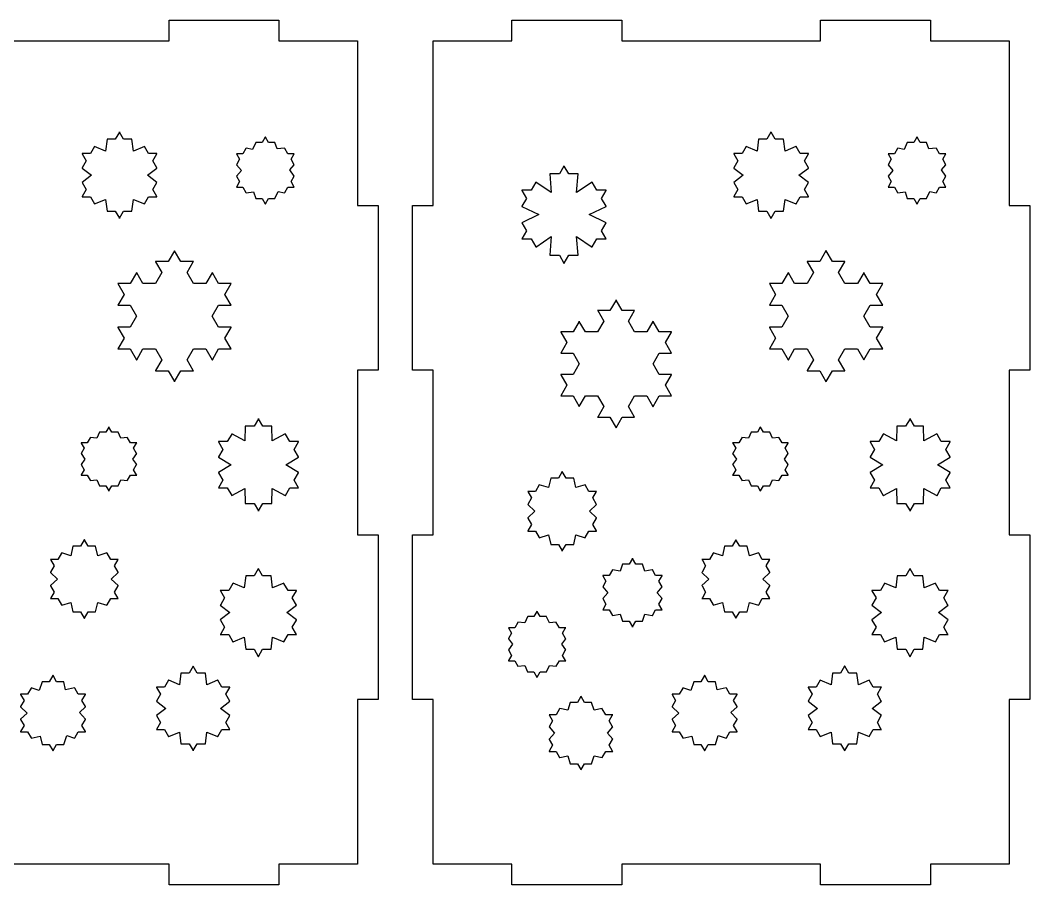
# Model space of a CAD drawing. Header units: millimetres. Extents: x 0 to 375, y -237 to 0.
# Drawn here: x 227.8 to 375, y -126 to 0 of the extents above; entities that cross this region are included whole.
import ezdxf

# ---------------------------------------------------------------- set-up
doc = ezdxf.new("R2010")
doc.units = ezdxf.units.MM
doc.layers.add('CUT', color=1, linetype='Continuous')

msp = doc.modelspace()

# ---------------------------------------------------------------- linework, layer by layer
at = {"layer": 'CUT'}
msp.add_lwpolyline([(220.5, -3), (249.5, -3), (249.5, 0), (265.5, 0), (265.5, -3), (277, -3), (277, -27), (280, -27), (280, -51), (277, -51), (277, -75), (280, -75), (280, -99), (277, -99), (277, -123), (265.5, -123), (265.5, -126), (265.5, -126), (249.5, -126), (249.5, -123), (220.5, -123)], dxfattribs=at)
for points in [[(360.5, -126), (344.5, -126), (344.5, -123), (315.5, -123), (315.5, -126), (299.5, -126), (299.5, -123), (288, -123), (288, -99), (285, -99), (285, -75), (288, -75), (288, -51), (285, -51), (285, -27), (288, -27), (288, -3), (299.5, -3), (299.5, 0), (315.5, 0), (315.5, -3), (344.5, -3), (344.5, 0), (360.5, 0), (360.5, -3), (372, -3), (372, -27), (375, -27), (375, -51), (372, -51), (372, -75), (375, -75), (375, -99), (372, -99), (372, -123), (360.5, -123), (360.5, -126)], [(236.84, -21.51), (236.83, -21.54), (238.21, -22.59), (236.83, -23.64), (236.84, -23.66), (237.43, -24.68), (236.84, -25.71), (236.83, -25.73), (236.86, -25.73), (238.04, -25.73), (238.63, -26.75), (238.64, -26.78), (240.25, -26.11), (240.46, -27.83), (240.49, -27.83), (241.67, -27.83), (242.26, -28.85), (242.28, -28.88), (242.3, -28.85), (242.88, -27.83), (244.06, -27.83), (244.1, -27.83), (244.31, -26.11), (245.91, -26.78), (245.93, -26.75), (246.52, -25.73), (247.7, -25.73), (247.73, -25.73), (247.72, -25.71), (247.13, -24.68), (247.72, -23.66), (247.73, -23.64), (246.34, -22.59), (247.73, -21.54), (247.72, -21.51), (247.13, -20.49), (247.72, -19.47), (247.73, -19.44), (247.7, -19.44), (246.52, -19.44), (245.93, -18.42), (245.91, -18.39), (244.31, -19.07), (244.1, -17.34), (244.06, -17.34), (242.88, -17.34), (242.3, -16.32), (242.28, -16.29), (242.26, -16.32), (241.67, -17.34), (240.49, -17.34), (240.46, -17.34), (240.25, -19.07), (238.64, -18.39), (238.63, -18.42), (238.04, -19.44), (236.86, -19.44), (236.83, -19.44), (236.84, -19.47), (237.43, -20.49), (236.84, -21.51)], [(259.34, -21.06), (259.33, -21.09), (260.05, -21.9), (259.33, -22.71), (259.34, -22.74), (259.8, -23.52), (259.34, -24.31), (259.33, -24.33), (259.36, -24.33), (260.27, -24.33), (260.72, -25.12), (260.74, -25.15), (261.83, -25.03), (262.14, -25.96), (262.17, -25.96), (263.08, -25.96), (263.53, -26.74), (263.55, -26.77), (263.56, -26.74), (264.02, -25.96), (264.92, -25.96), (264.95, -25.96), (265.41, -24.95), (266.36, -25.15), (266.38, -25.12), (266.83, -24.33), (267.74, -24.33), (267.77, -24.33), (267.75, -24.31), (267.3, -23.52), (267.75, -22.74), (267.77, -22.71), (267.12, -21.82), (267.77, -21.09), (267.75, -21.06), (267.3, -20.27), (267.75, -19.49), (267.77, -19.46), (267.74, -19.46), (266.83, -19.46), (266.38, -18.68), (266.36, -18.65), (265.26, -18.76), (264.95, -17.84), (264.92, -17.84), (264.02, -17.84), (263.56, -17.05), (263.55, -17.03), (263.53, -17.05), (263.08, -17.84), (262.17, -17.84), (262.14, -17.84), (261.69, -18.85), (260.74, -18.65), (260.72, -18.68), (260.27, -19.46), (259.36, -19.46), (259.33, -19.46), (259.34, -19.49), (259.8, -20.27), (259.34, -21.06)], [(331.84, -21.51), (331.83, -21.54), (333.21, -22.59), (331.83, -23.64), (331.84, -23.66), (332.43, -24.68), (331.84, -25.71), (331.83, -25.73), (331.86, -25.73), (333.04, -25.73), (333.63, -26.75), (333.64, -26.78), (335.25, -26.11), (335.46, -27.83), (335.49, -27.83), (336.67, -27.83), (337.26, -28.85), (337.28, -28.88), (337.3, -28.85), (337.88, -27.83), (339.06, -27.83), (339.1, -27.83), (339.31, -26.11), (340.91, -26.78), (340.93, -26.75), (341.52, -25.73), (342.7, -25.73), (342.73, -25.73), (342.72, -25.71), (342.13, -24.68), (342.72, -23.66), (342.73, -23.64), (341.34, -22.59), (342.73, -21.54), (342.72, -21.51), (342.13, -20.49), (342.72, -19.47), (342.73, -19.44), (342.7, -19.44), (341.52, -19.44), (340.93, -18.42), (340.91, -18.39), (339.31, -19.07), (339.1, -17.34), (339.06, -17.34), (337.88, -17.34), (337.3, -16.32), (337.28, -16.29), (337.26, -16.32), (336.67, -17.34), (335.49, -17.34), (335.46, -17.34), (335.25, -19.07), (333.64, -18.39), (333.63, -18.42), (333.04, -19.44), (331.86, -19.44), (331.83, -19.44), (331.84, -19.47), (332.43, -20.49), (331.84, -21.51)], [(354.34, -21.06), (354.33, -21.09), (355.05, -21.9), (354.33, -22.71), (354.34, -22.74), (354.8, -23.52), (354.34, -24.31), (354.33, -24.33), (354.36, -24.33), (355.27, -24.33), (355.72, -25.12), (355.74, -25.15), (356.83, -25.03), (357.14, -25.96), (357.17, -25.96), (358.08, -25.96), (358.53, -26.74), (358.55, -26.77), (358.56, -26.74), (359.02, -25.96), (359.92, -25.96), (359.95, -25.96), (360.41, -24.95), (361.36, -25.15), (361.38, -25.12), (361.83, -24.33), (362.74, -24.33), (362.77, -24.33), (362.75, -24.31), (362.3, -23.52), (362.75, -22.74), (362.77, -22.71), (362.12, -21.82), (362.77, -21.09), (362.75, -21.06), (362.3, -20.27), (362.75, -19.49), (362.77, -19.46), (362.74, -19.46), (361.83, -19.46), (361.38, -18.68), (361.36, -18.65), (360.26, -18.76), (359.95, -17.84), (359.92, -17.84), (359.02, -17.84), (358.56, -17.05), (358.55, -17.03), (358.53, -17.05), (358.08, -17.84), (357.17, -17.84), (357.14, -17.84), (356.69, -18.85), (355.74, -18.65), (355.72, -18.68), (355.27, -19.46), (354.36, -19.46), (354.33, -19.46), (354.34, -19.49), (354.8, -20.27), (354.34, -21.06)], [(300.95, -27.11), (300.94, -27.14), (303.4, -28.32), (300.94, -29.51), (300.95, -29.54), (301.62, -30.69), (300.95, -31.85), (300.94, -31.87), (300.97, -31.88), (302.3, -31.88), (302.97, -33.03), (302.99, -33.06), (305.24, -31.52), (305.04, -34.24), (305.07, -34.24), (306.41, -34.24), (307.07, -35.4), (307.09, -35.43), (307.11, -35.4), (307.77, -34.24), (309.11, -34.24), (309.14, -34.24), (308.93, -31.52), (311.19, -33.06), (311.21, -33.03), (311.87, -31.88), (313.21, -31.88), (313.24, -31.87), (313.23, -31.85), (312.56, -30.69), (313.23, -29.54), (313.24, -29.51), (310.78, -28.32), (313.24, -27.14), (313.23, -27.11), (312.56, -25.96), (313.23, -24.8), (313.24, -24.77), (313.21, -24.77), (311.87, -24.77), (311.21, -23.62), (311.19, -23.59), (308.93, -25.13), (309.14, -22.4), (309.11, -22.4), (307.77, -22.4), (307.11, -21.25), (307.09, -21.22), (307.07, -21.25), (306.41, -22.4), (305.07, -22.4), (305.04, -22.4), (305.24, -25.13), (302.99, -23.59), (302.97, -23.62), (302.3, -24.77), (300.97, -24.77), (300.94, -24.77), (300.95, -24.8), (301.62, -25.96), (300.95, -27.11)], [(242.04, -44.76), (242.94, -46.32), (242.04, -47.88), (242.03, -47.91), (242.06, -47.91), (243.86, -47.91), (244.76, -49.48), (244.78, -49.5), (244.8, -49.48), (245.7, -47.91), (247.54, -47.91), (248.46, -49.5), (247.55, -51.07), (247.54, -51.09), (247.57, -51.1), (249.37, -51.1), (250.28, -52.66), (250.29, -52.68), (250.31, -52.66), (251.21, -51.1), (253.02, -51.1), (253.05, -51.09), (253.03, -51.07), (252.13, -49.5), (253.05, -47.91), (254.89, -47.91), (255.79, -49.48), (255.81, -49.5), (255.82, -49.48), (256.73, -47.91), (258.53, -47.91), (258.56, -47.91), (258.55, -47.88), (257.64, -46.32), (258.55, -44.76), (258.56, -44.73), (258.53, -44.73), (256.73, -44.73), (255.81, -43.14), (256.73, -41.55), (258.53, -41.55), (258.56, -41.55), (258.55, -41.52), (257.64, -39.96), (258.55, -38.39), (258.56, -38.37), (258.53, -38.36), (256.73, -38.36), (255.82, -36.8), (255.81, -36.78), (255.79, -36.8), (254.89, -38.36), (253.05, -38.36), (252.13, -36.77), (253.03, -35.21), (253.05, -35.18), (253.02, -35.18), (251.21, -35.18), (250.31, -33.62), (250.29, -33.59), (250.28, -33.62), (249.37, -35.18), (247.57, -35.18), (247.54, -35.18), (247.55, -35.21), (248.46, -36.77), (247.54, -38.36), (245.7, -38.36), (244.8, -36.8), (244.78, -36.78), (244.76, -36.8), (243.86, -38.36), (242.06, -38.36), (242.03, -38.37), (242.04, -38.39), (242.94, -39.96), (242.04, -41.52), (242.03, -41.55), (242.06, -41.55), (243.86, -41.55), (244.78, -43.14), (243.86, -44.73), (242.06, -44.73), (242.03, -44.73), (242.04, -44.76)], [(337.04, -44.76), (337.94, -46.32), (337.04, -47.88), (337.03, -47.91), (337.06, -47.91), (338.86, -47.91), (339.76, -49.48), (339.78, -49.5), (339.8, -49.48), (340.7, -47.91), (342.54, -47.91), (343.46, -49.5), (342.55, -51.07), (342.54, -51.09), (342.57, -51.1), (344.37, -51.1), (345.28, -52.66), (345.29, -52.68), (345.31, -52.66), (346.21, -51.1), (348.02, -51.1), (348.05, -51.09), (348.03, -51.07), (347.13, -49.5), (348.05, -47.91), (349.89, -47.91), (350.79, -49.48), (350.81, -49.5), (350.82, -49.48), (351.73, -47.91), (353.53, -47.91), (353.56, -47.91), (353.55, -47.88), (352.64, -46.32), (353.55, -44.76), (353.56, -44.73), (353.53, -44.73), (351.73, -44.73), (350.81, -43.14), (351.73, -41.55), (353.53, -41.55), (353.56, -41.55), (353.55, -41.52), (352.64, -39.96), (353.55, -38.39), (353.56, -38.37), (353.53, -38.36), (351.73, -38.36), (350.82, -36.8), (350.81, -36.78), (350.79, -36.8), (349.89, -38.36), (348.05, -38.36), (347.13, -36.77), (348.03, -35.21), (348.05, -35.18), (348.02, -35.18), (346.21, -35.18), (345.31, -33.62), (345.29, -33.59), (345.28, -33.62), (344.37, -35.18), (342.57, -35.18), (342.54, -35.18), (342.55, -35.21), (343.46, -36.77), (342.54, -38.36), (340.7, -38.36), (339.8, -36.8), (339.78, -36.78), (339.76, -36.8), (338.86, -38.36), (337.06, -38.36), (337.03, -38.37), (337.04, -38.39), (337.94, -39.96), (337.04, -41.52), (337.03, -41.55), (337.06, -41.55), (338.86, -41.55), (339.78, -43.14), (338.86, -44.73), (337.06, -44.73), (337.03, -44.73), (337.04, -44.76)], [(306.62, -51.67), (307.5, -53.19), (306.62, -54.72), (306.61, -54.75), (306.64, -54.75), (308.4, -54.75), (309.28, -56.28), (309.3, -56.3), (309.31, -56.28), (310.2, -54.75), (311.99, -54.75), (312.89, -56.3), (312.01, -57.83), (311.99, -57.86), (312.02, -57.86), (313.79, -57.86), (314.67, -59.39), (314.69, -59.41), (314.7, -59.39), (315.58, -57.86), (317.35, -57.86), (317.38, -57.86), (317.36, -57.83), (316.48, -56.3), (317.38, -54.75), (319.18, -54.75), (320.06, -56.28), (320.07, -56.3), (320.09, -56.28), (320.97, -54.75), (322.74, -54.75), (322.77, -54.75), (322.75, -54.72), (321.87, -53.19), (322.75, -51.67), (322.77, -51.64), (322.74, -51.64), (320.97, -51.64), (320.07, -50.08), (320.97, -48.53), (322.74, -48.53), (322.77, -48.52), (322.75, -48.5), (321.87, -46.97), (322.75, -45.44), (322.77, -45.42), (322.74, -45.42), (320.97, -45.42), (320.09, -43.89), (320.07, -43.86), (320.06, -43.89), (319.18, -45.42), (317.38, -45.42), (316.48, -43.86), (317.36, -42.33), (317.38, -42.31), (317.35, -42.3), (315.58, -42.3), (314.7, -40.78), (314.69, -40.75), (314.67, -40.78), (313.79, -42.3), (312.02, -42.3), (311.99, -42.31), (312.01, -42.33), (312.89, -43.86), (311.99, -45.42), (310.2, -45.42), (309.31, -43.89), (309.3, -43.86), (309.28, -43.89), (308.4, -45.42), (306.64, -45.42), (306.61, -45.42), (306.62, -45.44), (307.5, -46.97), (306.62, -48.5), (306.61, -48.52), (306.64, -48.53), (308.4, -48.53), (309.3, -50.08), (308.4, -51.64), (306.64, -51.64), (306.61, -51.64), (306.62, -51.67)], [(256.72, -63.64), (256.71, -63.66), (258.55, -64.79), (256.71, -65.92), (256.72, -65.94), (257.35, -67.04), (256.72, -68.14), (256.71, -68.16), (256.74, -68.17), (258, -68.17), (258.64, -69.26), (258.65, -69.29), (260.55, -68.26), (260.6, -70.41), (260.63, -70.42), (261.9, -70.42), (262.54, -71.51), (262.55, -71.54), (262.57, -71.51), (263.2, -70.42), (264.47, -70.42), (264.5, -70.41), (264.55, -68.26), (266.45, -69.29), (266.47, -69.26), (267.1, -68.17), (268.37, -68.17), (268.4, -68.16), (268.38, -68.14), (267.75, -67.04), (268.38, -65.94), (268.4, -65.92), (266.55, -64.79), (268.4, -63.66), (268.38, -63.64), (267.75, -62.54), (268.38, -61.44), (268.4, -61.42), (268.37, -61.41), (267.1, -61.41), (266.47, -60.32), (266.45, -60.29), (264.55, -61.32), (264.5, -59.17), (264.47, -59.16), (263.2, -59.16), (262.57, -58.07), (262.55, -58.04), (262.54, -58.07), (261.9, -59.16), (260.63, -59.16), (260.6, -59.17), (260.55, -61.32), (258.65, -60.29), (258.64, -60.32), (258, -61.41), (256.74, -61.41), (256.71, -61.42), (256.72, -61.44), (257.35, -62.54), (256.72, -63.64)], [(351.72, -63.64), (351.71, -63.66), (353.55, -64.79), (351.71, -65.92), (351.72, -65.94), (352.35, -67.04), (351.72, -68.14), (351.71, -68.16), (351.74, -68.17), (353, -68.17), (353.64, -69.26), (353.65, -69.29), (355.55, -68.26), (355.6, -70.41), (355.63, -70.42), (356.9, -70.42), (357.54, -71.51), (357.55, -71.54), (357.57, -71.51), (358.2, -70.42), (359.47, -70.42), (359.5, -70.41), (359.55, -68.26), (361.45, -69.29), (361.47, -69.26), (362.1, -68.17), (363.37, -68.17), (363.4, -68.16), (363.38, -68.14), (362.75, -67.04), (363.38, -65.94), (363.4, -65.92), (361.55, -64.79), (363.4, -63.66), (363.38, -63.64), (362.75, -62.54), (363.38, -61.44), (363.4, -61.42), (363.37, -61.41), (362.1, -61.41), (361.47, -60.32), (361.45, -60.29), (359.55, -61.32), (359.5, -59.17), (359.47, -59.16), (358.2, -59.16), (357.57, -58.07), (357.55, -58.04), (357.54, -58.07), (356.9, -59.16), (355.63, -59.16), (355.6, -59.17), (355.55, -61.32), (353.65, -60.29), (353.64, -60.32), (353, -61.41), (351.74, -61.41), (351.71, -61.42), (351.72, -61.44), (352.35, -62.54), (351.72, -63.64)], [(236.68, -63.14), (236.67, -63.16), (237.23, -63.95), (236.67, -64.73), (236.68, -64.75), (237.12, -65.51), (236.68, -66.26), (236.67, -66.29), (236.7, -66.29), (237.57, -66.29), (238.01, -67.04), (238.02, -67.07), (238.98, -66.97), (239.38, -67.85), (239.41, -67.85), (240.28, -67.85), (240.71, -68.61), (240.73, -68.63), (240.74, -68.61), (241.18, -67.85), (242.05, -67.85), (242.08, -67.85), (242.48, -66.97), (243.43, -67.07), (243.45, -67.04), (243.89, -66.29), (244.76, -66.29), (244.79, -66.29), (244.77, -66.26), (244.34, -65.51), (244.77, -64.75), (244.79, -64.73), (244.22, -63.95), (244.79, -63.16), (244.77, -63.14), (244.34, -62.38), (244.77, -61.63), (244.79, -61.6), (244.76, -61.6), (243.89, -61.6), (243.45, -60.85), (243.43, -60.82), (242.48, -60.92), (242.08, -60.04), (242.05, -60.04), (241.18, -60.04), (240.74, -59.29), (240.73, -59.26), (240.71, -59.29), (240.28, -60.04), (239.41, -60.04), (239.38, -60.04), (238.98, -60.92), (238.02, -60.82), (238.01, -60.85), (237.57, -61.6), (236.7, -61.6), (236.67, -61.6), (236.68, -61.63), (237.12, -62.38), (236.68, -63.14)], [(331.68, -63.14), (331.67, -63.16), (332.23, -63.95), (331.67, -64.73), (331.68, -64.75), (332.12, -65.51), (331.68, -66.26), (331.67, -66.29), (331.7, -66.29), (332.57, -66.29), (333.01, -67.04), (333.02, -67.07), (333.98, -66.97), (334.38, -67.85), (334.41, -67.85), (335.28, -67.85), (335.71, -68.61), (335.73, -68.63), (335.74, -68.61), (336.18, -67.85), (337.05, -67.85), (337.08, -67.85), (337.48, -66.97), (338.43, -67.07), (338.45, -67.04), (338.89, -66.29), (339.76, -66.29), (339.79, -66.29), (339.77, -66.26), (339.34, -65.51), (339.77, -64.75), (339.79, -64.73), (339.22, -63.95), (339.79, -63.16), (339.77, -63.14), (339.34, -62.38), (339.77, -61.63), (339.79, -61.6), (339.76, -61.6), (338.89, -61.6), (338.45, -60.85), (338.43, -60.82), (337.48, -60.92), (337.08, -60.04), (337.05, -60.04), (336.18, -60.04), (335.74, -59.29), (335.73, -59.26), (335.71, -59.29), (335.28, -60.04), (334.41, -60.04), (334.38, -60.04), (333.98, -60.92), (333.02, -60.82), (333.01, -60.85), (332.57, -61.6), (331.7, -61.6), (331.67, -61.6), (331.68, -61.63), (332.12, -62.38), (331.68, -63.14)], [(301.82, -70.57), (301.8, -70.6), (302.85, -71.57), (301.8, -72.53), (301.82, -72.56), (302.36, -73.5), (301.82, -74.44), (301.8, -74.46), (301.83, -74.46), (302.92, -74.46), (303.46, -75.4), (303.48, -75.43), (304.83, -75.01), (305.15, -76.4), (305.18, -76.4), (306.27, -76.4), (306.81, -77.34), (306.82, -77.36), (306.84, -77.34), (307.38, -76.4), (308.46, -76.4), (308.5, -76.4), (308.81, -75.01), (310.17, -75.43), (310.19, -75.4), (310.73, -74.46), (311.81, -74.46), (311.84, -74.46), (311.83, -74.44), (311.29, -73.5), (311.83, -72.56), (311.84, -72.53), (310.8, -71.57), (311.84, -70.6), (311.83, -70.57), (311.29, -69.63), (311.83, -68.69), (311.84, -68.67), (311.81, -68.67), (310.73, -68.67), (310.19, -67.73), (310.17, -67.7), (308.81, -68.12), (308.5, -66.73), (308.46, -66.73), (307.38, -66.73), (306.84, -65.79), (306.82, -65.77), (306.81, -65.79), (306.27, -66.73), (305.18, -66.73), (305.15, -66.73), (304.83, -68.12), (303.48, -67.7), (303.46, -67.73), (302.92, -68.67), (301.83, -68.67), (301.8, -68.67), (301.82, -68.69), (302.36, -69.63), (301.82, -70.57)], [(232.21, -78.6), (232.74, -79.53), (232.21, -80.46), (232.2, -80.48), (233.22, -81.44), (232.2, -82.39), (232.21, -82.42), (232.74, -83.34), (232.21, -84.27), (232.2, -84.3), (232.23, -84.3), (233.29, -84.3), (233.83, -85.22), (233.85, -85.25), (235.19, -84.84), (235.5, -86.2), (235.53, -86.2), (236.6, -86.2), (237.13, -87.13), (237.15, -87.15), (237.16, -87.13), (237.7, -86.2), (238.77, -86.2), (238.8, -86.2), (239.11, -84.84), (240.45, -85.25), (240.47, -85.22), (241, -84.3), (242.07, -84.3), (242.1, -84.3), (242.09, -84.27), (241.55, -83.34), (242.09, -82.42), (242.1, -82.39), (241.07, -81.44), (242.1, -80.48), (242.09, -80.46), (241.55, -79.53), (242.09, -78.6), (242.1, -78.58), (242.07, -78.58), (241, -78.58), (240.47, -77.65), (240.45, -77.62), (239.11, -78.04), (238.8, -76.67), (238.77, -76.67), (237.7, -76.67), (237.16, -75.74), (237.15, -75.72), (237.13, -75.74), (236.6, -76.67), (235.53, -76.67), (235.5, -76.67), (235.19, -78.04), (233.85, -77.62), (233.83, -77.65), (233.29, -78.58), (232.23, -78.58), (232.2, -78.58), (232.21, -78.6)], [(327.21, -78.6), (327.74, -79.53), (327.21, -80.46), (327.2, -80.48), (328.22, -81.44), (327.2, -82.39), (327.21, -82.42), (327.74, -83.34), (327.21, -84.27), (327.2, -84.3), (327.23, -84.3), (328.29, -84.3), (328.83, -85.22), (328.85, -85.25), (330.19, -84.84), (330.5, -86.2), (330.53, -86.2), (331.6, -86.2), (332.13, -87.13), (332.15, -87.15), (332.16, -87.13), (332.7, -86.2), (333.77, -86.2), (333.8, -86.2), (334.11, -84.84), (335.45, -85.25), (335.47, -85.22), (336, -84.3), (337.07, -84.3), (337.1, -84.3), (337.09, -84.27), (336.55, -83.34), (337.09, -82.42), (337.1, -82.39), (336.07, -81.44), (337.1, -80.48), (337.09, -80.46), (336.55, -79.53), (337.09, -78.6), (337.1, -78.58), (337.07, -78.58), (336, -78.58), (335.47, -77.65), (335.45, -77.62), (334.11, -78.04), (333.8, -76.67), (333.77, -76.67), (332.7, -76.67), (332.16, -75.74), (332.15, -75.72), (332.13, -75.74), (331.6, -76.67), (330.53, -76.67), (330.5, -76.67), (330.19, -78.04), (328.85, -77.62), (328.83, -77.65), (328.29, -78.58), (327.23, -78.58), (327.2, -78.58), (327.21, -78.6)], [(312.75, -82.57), (312.73, -82.59), (313.47, -83.43), (312.73, -84.26), (312.75, -84.29), (313.21, -85.1), (312.75, -85.91), (312.73, -85.93), (312.76, -85.93), (313.69, -85.93), (314.16, -86.74), (314.18, -86.77), (315.27, -86.55), (315.62, -87.6), (315.66, -87.6), (316.59, -87.6), (317.05, -88.41), (317.07, -88.44), (317.09, -88.41), (317.55, -87.6), (318.48, -87.6), (318.51, -87.6), (318.87, -86.55), (319.96, -86.77), (319.98, -86.74), (320.44, -85.93), (321.38, -85.93), (321.41, -85.93), (321.39, -85.91), (320.93, -85.1), (321.39, -84.29), (321.41, -84.26), (320.67, -83.43), (321.41, -82.59), (321.39, -82.57), (320.93, -81.76), (321.39, -80.95), (321.41, -80.92), (321.38, -80.92), (320.44, -80.92), (319.98, -80.12), (319.96, -80.09), (318.87, -80.31), (318.51, -79.25), (318.48, -79.25), (317.55, -79.25), (317.09, -78.45), (317.07, -78.42), (317.05, -78.45), (316.59, -79.25), (315.66, -79.25), (315.62, -79.25), (315.27, -80.31), (314.18, -80.09), (314.16, -80.12), (313.69, -80.92), (312.76, -80.92), (312.73, -80.92), (312.75, -80.95), (313.21, -81.76), (312.75, -82.57)], [(256.99, -85.23), (256.98, -85.26), (258.39, -86.33), (256.98, -87.4), (256.99, -87.42), (257.59, -88.47), (256.99, -89.51), (256.98, -89.53), (257.01, -89.53), (258.21, -89.53), (258.81, -90.58), (258.83, -90.6), (260.46, -89.91), (260.68, -91.67), (260.71, -91.67), (261.91, -91.67), (262.51, -92.71), (262.53, -92.74), (262.55, -92.71), (263.15, -91.67), (264.35, -91.67), (264.38, -91.67), (264.6, -89.91), (266.23, -90.6), (266.25, -90.58), (266.85, -89.53), (268.05, -89.53), (268.08, -89.53), (268.07, -89.51), (267.47, -88.47), (268.07, -87.42), (268.08, -87.4), (266.67, -86.33), (268.08, -85.26), (268.07, -85.23), (267.47, -84.19), (268.07, -83.15), (268.08, -83.12), (268.05, -83.12), (266.85, -83.12), (266.25, -82.08), (266.23, -82.05), (264.6, -82.74), (264.38, -80.98), (264.35, -80.98), (263.15, -80.98), (262.55, -79.94), (262.53, -79.91), (262.51, -79.94), (261.91, -80.98), (260.71, -80.98), (260.68, -80.98), (260.46, -82.74), (258.83, -82.05), (258.81, -82.08), (258.21, -83.12), (257.01, -83.12), (256.98, -83.12), (256.99, -83.15), (257.59, -84.19), (256.99, -85.23)], [(351.99, -85.23), (351.98, -85.26), (353.39, -86.33), (351.98, -87.4), (351.99, -87.42), (352.59, -88.47), (351.99, -89.51), (351.98, -89.53), (352.01, -89.53), (353.21, -89.53), (353.81, -90.58), (353.83, -90.6), (355.46, -89.91), (355.68, -91.67), (355.71, -91.67), (356.91, -91.67), (357.51, -92.71), (357.53, -92.74), (357.55, -92.71), (358.15, -91.67), (359.35, -91.67), (359.38, -91.67), (359.6, -89.91), (361.23, -90.6), (361.25, -90.58), (361.85, -89.53), (363.05, -89.53), (363.08, -89.53), (363.07, -89.51), (362.47, -88.47), (363.07, -87.42), (363.08, -87.4), (361.67, -86.33), (363.08, -85.26), (363.07, -85.23), (362.47, -84.19), (363.07, -83.15), (363.08, -83.12), (363.05, -83.12), (361.85, -83.12), (361.25, -82.08), (361.23, -82.05), (359.6, -82.74), (359.38, -80.98), (359.35, -80.98), (358.15, -80.98), (357.55, -79.94), (357.53, -79.91), (357.51, -79.94), (356.91, -80.98), (355.71, -80.98), (355.68, -80.98), (355.46, -82.74), (353.83, -82.05), (353.81, -82.08), (353.21, -83.12), (352.01, -83.12), (351.98, -83.12), (351.99, -83.15), (352.59, -84.19), (351.99, -85.23)], [(299, -90.11), (298.98, -90.14), (299.56, -90.95), (298.98, -91.75), (299, -91.78), (299.45, -92.56), (299, -93.33), (298.98, -93.36), (299.01, -93.36), (299.91, -93.36), (300.36, -94.14), (300.38, -94.16), (301.36, -94.06), (301.77, -94.97), (301.8, -94.97), (302.7, -94.97), (303.15, -95.75), (303.16, -95.77), (303.18, -95.75), (303.63, -94.97), (304.52, -94.97), (304.55, -94.97), (304.96, -94.06), (305.95, -94.16), (305.96, -94.14), (306.41, -93.36), (307.31, -93.36), (307.34, -93.36), (307.33, -93.33), (306.88, -92.56), (307.33, -91.78), (307.34, -91.75), (306.76, -90.95), (307.34, -90.14), (307.33, -90.11), (306.88, -89.34), (307.33, -88.56), (307.34, -88.54), (307.31, -88.53), (306.41, -88.53), (305.96, -87.76), (305.95, -87.73), (304.96, -87.83), (304.55, -86.93), (304.52, -86.92), (303.63, -86.92), (303.18, -86.15), (303.16, -86.12), (303.15, -86.15), (302.7, -86.92), (301.8, -86.92), (301.77, -86.93), (301.36, -87.83), (300.38, -87.73), (300.36, -87.76), (299.91, -88.53), (299.01, -88.53), (298.98, -88.54), (299, -88.56), (299.45, -89.34), (299, -90.11)], [(247.68, -99.23), (247.67, -99.26), (249.03, -100.29), (247.67, -101.32), (247.68, -101.35), (248.26, -102.35), (247.68, -103.35), (247.67, -103.38), (247.7, -103.38), (248.86, -103.38), (249.44, -104.38), (249.45, -104.41), (251.02, -103.75), (251.24, -105.44), (251.27, -105.44), (252.42, -105.44), (253, -106.44), (253.02, -106.47), (253.04, -106.44), (253.61, -105.44), (254.77, -105.44), (254.8, -105.44), (255.01, -103.75), (256.59, -104.41), (256.6, -104.38), (257.18, -103.38), (258.34, -103.38), (258.37, -103.38), (258.35, -103.35), (257.77, -102.35), (258.35, -101.35), (258.37, -101.32), (257.01, -100.29), (258.37, -99.26), (258.35, -99.23), (257.77, -98.23), (258.35, -97.23), (258.37, -97.2), (258.34, -97.2), (257.18, -97.2), (256.6, -96.2), (256.59, -96.18), (255.01, -96.84), (254.8, -95.14), (254.77, -95.14), (253.61, -95.14), (253.04, -94.14), (253.02, -94.12), (253, -94.14), (252.42, -95.14), (251.27, -95.14), (251.24, -95.14), (251.02, -96.84), (249.45, -96.18), (249.44, -96.2), (248.86, -97.2), (247.7, -97.2), (247.67, -97.2), (247.68, -97.23), (248.26, -98.23), (247.68, -99.23)], [(342.68, -99.23), (342.67, -99.26), (344.03, -100.29), (342.67, -101.32), (342.68, -101.35), (343.26, -102.35), (342.68, -103.35), (342.67, -103.38), (342.7, -103.38), (343.86, -103.38), (344.44, -104.38), (344.45, -104.41), (346.02, -103.75), (346.24, -105.44), (346.27, -105.44), (347.42, -105.44), (348, -106.44), (348.02, -106.47), (348.04, -106.44), (348.61, -105.44), (349.77, -105.44), (349.8, -105.44), (350.01, -103.75), (351.59, -104.41), (351.6, -104.38), (352.18, -103.38), (353.34, -103.38), (353.37, -103.38), (353.35, -103.35), (352.77, -102.35), (353.35, -101.35), (353.37, -101.32), (352.01, -100.29), (353.37, -99.26), (353.35, -99.23), (352.77, -98.23), (353.35, -97.23), (353.37, -97.2), (353.34, -97.2), (352.18, -97.2), (351.6, -96.2), (351.59, -96.18), (350.01, -96.84), (349.8, -95.14), (349.77, -95.14), (348.61, -95.14), (348.04, -94.14), (348.02, -94.12), (348, -94.14), (347.42, -95.14), (346.27, -95.14), (346.24, -95.14), (346.02, -96.84), (344.45, -96.18), (344.44, -96.2), (343.86, -97.2), (342.7, -97.2), (342.67, -97.2), (342.68, -97.23), (343.26, -98.23), (342.68, -99.23)], [(227.85, -100.03), (227.84, -100.06), (228.82, -100.97), (227.84, -101.88), (227.85, -101.91), (228.36, -102.79), (227.85, -103.68), (227.84, -103.7), (227.87, -103.71), (228.89, -103.71), (229.4, -104.59), (229.42, -104.62), (230.73, -104.34), (231, -105.53), (231.03, -105.53), (232.05, -105.53), (232.56, -106.42), (232.58, -106.44), (232.6, -106.42), (233.11, -105.53), (234.13, -105.53), (234.16, -105.53), (234.58, -104.26), (235.74, -104.62), (235.76, -104.59), (236.27, -103.71), (237.29, -103.71), (237.32, -103.7), (237.31, -103.68), (236.8, -102.79), (237.31, -101.91), (237.32, -101.88), (236.43, -100.88), (237.32, -100.06), (237.31, -100.03), (236.8, -99.14), (237.31, -98.26), (237.32, -98.23), (237.29, -98.23), (236.27, -98.23), (235.76, -97.35), (235.74, -97.32), (234.43, -97.59), (234.16, -96.41), (234.13, -96.4), (233.11, -96.4), (232.6, -95.52), (232.58, -95.49), (232.56, -95.52), (232.05, -96.4), (231.03, -96.4), (231, -96.41), (230.58, -97.68), (229.42, -97.32), (229.4, -97.35), (228.89, -98.23), (227.87, -98.23), (227.84, -98.23), (227.85, -98.26), (228.36, -99.14), (227.85, -100.03)], [(322.85, -100.03), (322.84, -100.06), (323.82, -100.97), (322.84, -101.88), (322.85, -101.91), (323.36, -102.79), (322.85, -103.68), (322.84, -103.7), (322.87, -103.71), (323.89, -103.71), (324.4, -104.59), (324.42, -104.62), (325.73, -104.34), (326, -105.53), (326.03, -105.53), (327.05, -105.53), (327.56, -106.42), (327.58, -106.44), (327.6, -106.42), (328.11, -105.53), (329.13, -105.53), (329.16, -105.53), (329.58, -104.26), (330.74, -104.62), (330.76, -104.59), (331.27, -103.71), (332.29, -103.71), (332.32, -103.7), (332.31, -103.68), (331.8, -102.79), (332.31, -101.91), (332.32, -101.88), (331.43, -100.88), (332.32, -100.06), (332.31, -100.03), (331.8, -99.14), (332.31, -98.26), (332.32, -98.23), (332.29, -98.23), (331.27, -98.23), (330.76, -97.35), (330.74, -97.32), (329.43, -97.59), (329.16, -96.41), (329.13, -96.4), (328.11, -96.4), (327.6, -95.52), (327.58, -95.49), (327.56, -95.52), (327.05, -96.4), (326.03, -96.4), (326, -96.41), (325.58, -97.68), (324.42, -97.32), (324.4, -97.35), (323.89, -98.23), (322.87, -98.23), (322.84, -98.23), (322.85, -98.26), (323.36, -99.14), (322.85, -100.03)], [(304.92, -103), (305.71, -103.89), (304.92, -104.78), (304.93, -104.81), (305.43, -105.67), (304.93, -106.54), (304.92, -106.57), (304.95, -106.57), (305.95, -106.57), (306.45, -107.43), (306.47, -107.46), (307.63, -107.22), (308.01, -108.35), (308.04, -108.35), (309.04, -108.35), (309.54, -109.22), (309.56, -109.24), (309.57, -109.22), (310.07, -108.35), (311.07, -108.35), (311.1, -108.35), (311.48, -107.22), (312.65, -107.46), (312.67, -107.43), (313.17, -106.57), (314.16, -106.57), (314.19, -106.57), (314.18, -106.54), (313.68, -105.67), (314.18, -104.81), (314.19, -104.78), (313.41, -103.89), (314.19, -103), (314.18, -102.97), (313.68, -102.1), (314.18, -101.24), (314.19, -101.21), (314.16, -101.21), (313.17, -101.21), (312.67, -100.35), (312.65, -100.32), (311.48, -100.56), (311.1, -99.43), (311.07, -99.42), (310.07, -99.42), (309.57, -98.56), (309.56, -98.53), (309.54, -98.56), (309.04, -99.42), (308.04, -99.42), (308.01, -99.43), (307.63, -100.56), (306.47, -100.32), (306.45, -100.35), (305.95, -101.21), (304.95, -101.21), (304.92, -101.21), (304.93, -101.24), (305.43, -102.1), (304.93, -102.97), (304.92, -103)]]:
    msp.add_lwpolyline(points, close=True, dxfattribs=at)

doc.saveas('drawing.dxf')
